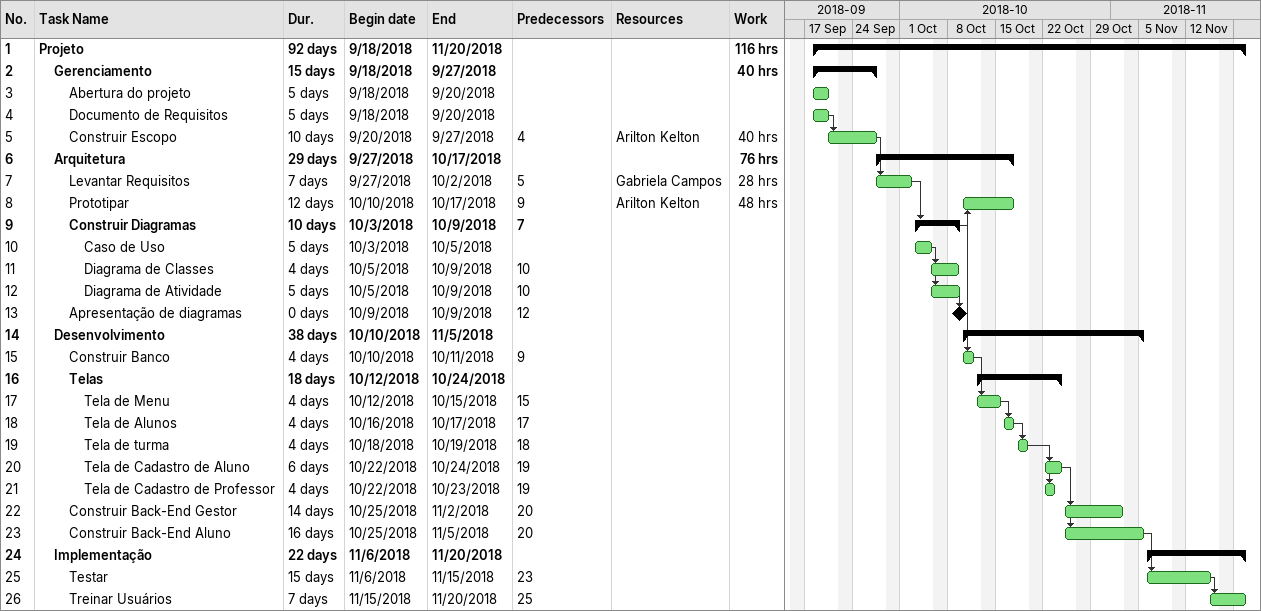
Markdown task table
| ID | Level | Task | Duration | Start | Finish | Predecessors | Resources | Work (h) |
|---|---|---|---|---|---|---|---|---|
| 1 | 1 | **Projeto** | 92d | 2018-09-18 | 2018-11-20 |  |  | 116 |
| 2 | 2 | **Gerenciamento** | 15d | 2018-09-18 | 2018-09-27 |  |  | 40 |
| 3 | 3 | Abertura do projeto | 5d | 2018-09-18 | 2018-09-20 |  |  |  |
| 4 | 3 | Documento de Requisitos | 5d | 2018-09-18 | 2018-09-20 |  |  |  |
| 5 | 3 | Construir Escopo | 10d | 2018-09-20 | 2018-09-27 | 4 | Arilton Kelton | 40 |
| 6 | 2 | **Arquitetura** | 29d | 2018-09-27 | 2018-10-17 |  |  | 76 |
| 7 | 3 | Levantar Requisitos | 7d | 2018-09-27 | 2018-10-02 | 5 | Gabriela Campos | 28 |
| 8 | 3 | Prototipar | 12d | 2018-10-10 | 2018-10-17 | 9 | Arilton Kelton | 48 |
| 9 | 3 | **Construir Diagramas** | 10d | 2018-10-03 | 2018-10-09 | 7 |  |  |
| 10 | 4 | Caso de Uso | 5d | 2018-10-03 | 2018-10-05 |  |  |  |
| 11 | 4 | Diagrama de Classes | 4d | 2018-10-05 | 2018-10-09 | 10 |  |  |
| 12 | 4 | Diagrama de Atividade | 5d | 2018-10-05 | 2018-10-09 | 10 |  |  |
| 13 | 3 | Apresentação de diagramas | 0d | 2018-10-09 | 2018-10-09 | 12 |  |  |
| 14 | 2 | **Desenvolvimento** | 38d | 2018-10-10 | 2018-11-05 |  |  |  |
| 15 | 3 | Construir Banco | 4d | 2018-10-10 | 2018-10-11 | 9 |  |  |
| 16 | 3 | **Telas** | 18d | 2018-10-12 | 2018-10-24 |  |  |  |
| 17 | 4 | Tela de Menu | 4d | 2018-10-12 | 2018-10-15 | 15 |  |  |
| 18 | 4 | Tela de Alunos | 4d | 2018-10-16 | 2018-10-17 | 17 |  |  |
| 19 | 4 | Tela de turma | 4d | 2018-10-18 | 2018-10-19 | 18 |  |  |
| 20 | 4 | Tela de Cadastro de Aluno | 6d | 2018-10-22 | 2018-10-24 | 19 |  |  |
| 21 | 4 | Tela de Cadastro de Professor | 4d | 2018-10-22 | 2018-10-23 | 19 |  |  |
| 22 | 3 | Construir Back-End Gestor | 14d | 2018-10-25 | 2018-11-02 | 20 |  |  |
| 23 | 3 | Construir Back-End Aluno | 16d | 2018-10-25 | 2018-11-05 | 20 |  |  |
| 24 | 2 | **Implementação** | 22d | 2018-11-06 | 2018-11-20 |  |  |  |
| 25 | 3 | Testar | 15d | 2018-11-06 | 2018-11-15 | 23 |  |  |
| 26 | 3 | Treinar Usuários | 7d | 2018-11-15 | 2018-11-20 | 25 |  |  |
